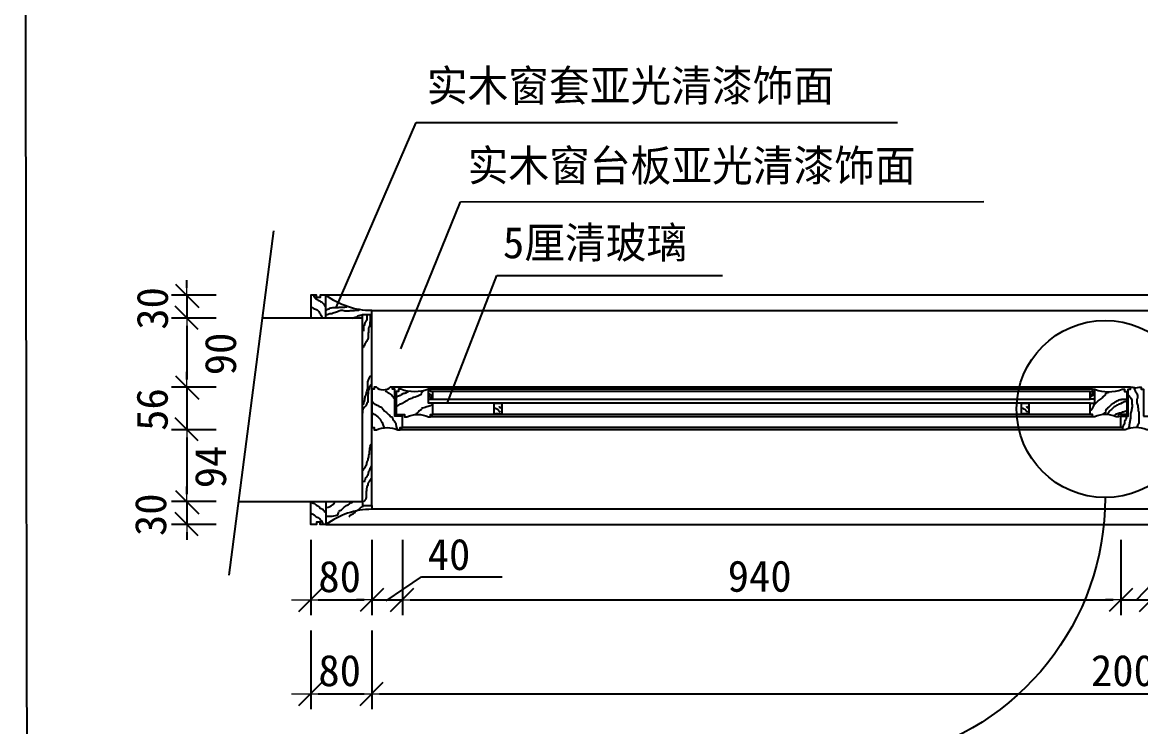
# Model space of a CAD drawing. Header units: metres. Extents: x 1401 to 5183, y 498 to 5304.
# Drawn here: x 1401 to 2864, y 2035 to 2957 of the extents above; entities that cross this region are included whole.
import ezdxf

# ---------------------------------------------------------------- set-up
doc = ezdxf.new("R2010")
doc.units = ezdxf.units.M
for name, color, linetype in [('2', 2, 'Continuous'), ('3', 3, 'Continuous'), ('4', 4, 'Continuous'), ('7', 7, 'Continuous'), ('BH', 3, 'Continuous'), ('DIM', 3, 'Continuous'), ('TEXT', 3, 'Continuous')]:
    doc.layers.add(name, color=color, linetype=linetype)
doc.dimstyles.get("Standard").update_dxf_attribs({"dimtxt": 2.5, "dimasz": 2.5, "dimexe": 1.25, "dimexo": 0.625, "dimtad": 1, "dimcen": 2.5, "dimazin": 3, "dimtfac": 1, "dimtmove": 0, "dimatfit": 3})

# ---------------------------------------------------------------- blocks, each defined once
blk = doc.blocks.new('_DOT')
at = {"color": 0, "linetype": 'ByBlock', "lineweight": 15}
blk.add_line((2.52, 0), (-1, 0), dxfattribs=at)
blk.add_lwpolyline([(-1.46, -1.49), (1.58, 1.55)])

msp = doc.modelspace()

# ---------------------------------------------------------------- hatches: boundary and pattern name
at = {"layer": 'BH'}
h = msp.add_hatch(dxfattribs=at)
h.set_pattern_fill('ANSI31', scale=1000)
h.paths.add_polyline_path([(1846.05, 2329.33), (1846.05, 2569.33), (1714.53, 2569.33), (1683.5, 2329.33)])
h = msp.add_hatch(dxfattribs=at)
h.set_pattern_fill('AR-CONC', scale=20)
h.paths.add_polyline_path([(1846.05, 2569.33), (1714.53, 2569.33), (1683.5, 2329.33), (1846.05, 2329.33)])

# ---------------------------------------------------------------- linework, layer by layer
for p, q in [((1876.92, 2199.44), (1923, 2231.04)), ((1923, 2231.04), (2028.73, 2231.04)), ((2858.56, 2200.8), (2889.92, 2233.03))]:
    msp.add_line(p, q)
at = {"layer": '2'}
msp.add_lwpolyline([(1683.5, 2329.33), (1846.05, 2329.33), (1846.05, 2569.33), (1714.53, 2569.33)], dxfattribs=at)
at = {"layer": '3'}
for p, q in [((2798.05, 2473.33), (1938.05, 2473.33)), ((2798.05, 2443.33), (1938.05, 2443.33)), ((2838.05, 2426.33), (1898.05, 2426.33))]:
    msp.add_line(p, q, dxfattribs=at)
msp.add_lwpolyline([(1400.77, 5303.89), (5183.42, 5302.64), (5183.42, 498.18), (1409.53, 498.18)], close=True, dxfattribs=at)
at = {"layer": '4'}
for p, q in [((1798.05, 2569.33), (1798.05, 2599.33)), ((3918.05, 2599.33), (1798.05, 2599.33)), ((1858.05, 2324.33), (1858.05, 2574.33)), ((2851.05, 2479.33), (1885.05, 2479.33)), ((2841.05, 2423.33), (1895.05, 2423.33)), ((1798.05, 2329.33), (1798.05, 2299.33)), ((1798.05, 2299.33), (3918.05, 2299.33))]:
    msp.add_line(p, q, dxfattribs=at)
for points in [[(1846.05, 2569.33), (1846.05, 2574.33), (1858.05, 2574.33), (1858.05, 2579.33, -0.16), (1798.05, 2599.33), (1790.55, 2599.33), (1790.55, 2596.33), (1785.55, 2596.33), (1785.55, 2599.33), (1778.05, 2599.33), (1778.05, 2569.33)], [(1932.05, 2463.33), (1938.05, 2463.33), (1938.05, 2473.33), (1935.05, 2473.33), (1935.05, 2476.33), (1932.05, 2476.33, -0.18), (1896.05, 2476.33), (1893.05, 2476.33), (1893.05, 2473.33), (1893.05, 2473.33), (1890.05, 2473.33), (1890.05, 2443.33), (1901.05, 2443.33), (1901.05, 2440.33), (1904.05, 2440.33, -0.22), (1932.05, 2440.33), (1935.05, 2440.33), (1935.05, 2443.33), (1938.05, 2443.33), (1938.05, 2458.33), (1932.05, 2458.33), (1932.05, 2476.33)], [(2804.05, 2463.33), (2798.05, 2463.33), (2798.05, 2473.33), (2801.05, 2473.33), (2801.05, 2476.33), (2804.05, 2476.33, 0.18), (2840.05, 2476.33), (2843.05, 2476.33), (2843.05, 2473.33), (2843.05, 2473.33), (2846.05, 2473.33), (2846.05, 2443.33), (2835.05, 2443.33), (2835.05, 2440.33), (2832.05, 2440.33, 0.22), (2804.05, 2440.33), (2801.05, 2440.33), (2801.05, 2443.33), (2798.05, 2443.33), (2798.05, 2458.33), (2804.05, 2458.33), (2804.05, 2476.33)], [(1846.05, 2329.33), (1846.05, 2324.33), (1858.05, 2324.33), (1858.05, 2319.33, 0.16), (1798.05, 2299.33), (1790.55, 2299.33), (1790.55, 2302.33), (1785.55, 2302.33), (1785.55, 2299.33), (1778.05, 2299.33), (1778.05, 2329.33)]]:
    msp.add_lwpolyline(points, format="xyb", dxfattribs=at)
for points in [[(1864.05, 2423.33, -0.21), (1892.05, 2423.33), (1895.05, 2423.33), (1895.05, 2426.33), (1898.05, 2426.33), (1898.05, 2441.33), (1888.05, 2441.33), (1888.05, 2476.33), (1885.05, 2476.33), (1885.05, 2479.33), (1882.05, 2479.33, -0.46), (1864.05, 2479.33), (1861.05, 2479.33), (1861.05, 2476.33), (1858.05, 2476.33), (1858.05, 2426.33), (1861.05, 2426.33), (1861.05, 2423.33)], [(2868.05, 2441.33), (2878.05, 2441.33), (2878.05, 2426.33), (2875.05, 2426.33), (2875.05, 2423.33), (2872.05, 2423.33, 0.21), (2844.05, 2423.33), (2841.05, 2423.33), (2841.05, 2426.33), (2838.05, 2426.33), (2838.05, 2441.33), (2848.05, 2441.33), (2848.05, 2476.33), (2851.05, 2476.33), (2851.05, 2479.33), (2854.05, 2479.33, 0.24), (2862.05, 2479.33), (2865.05, 2479.33), (2865.05, 2476.33), (2868.05, 2476.33)], [(2028.05, 2458.33), (2028.05, 2443.33, 0.2), (2018.05, 2443.33), (2018.05, 2458.33)], [(2718.05, 2458.33), (2718.05, 2443.33, 0.2), (2708.05, 2443.33), (2708.05, 2458.33)]]:
    msp.add_lwpolyline(points, format="xyb", close=True, dxfattribs=at)
at = {"layer": '7'}
for p, q in [((1858.05, 2579.33), (3858.05, 2579.33)), ((2801.05, 2476.33), (1935.05, 2476.33)), ((1938.05, 2463.33), (2798.05, 2463.33)), ((2798.05, 2458.33), (1938.05, 2458.33)), ((2801.05, 2440.33), (1935.05, 2440.33)), ((3858.05, 2319.33), (1858.05, 2319.33))]:
    msp.add_line(p, q, dxfattribs=at)
at = {"layer": 'BH'}
for p, q in [((1781.73, 2599.05), (1781.98, 2598.03)), ((1781.98, 2598.03), (1782.74, 2596.76)), ((1782.74, 2596.76), (1783.76, 2595.74)), ((1783.76, 2595.74), (1784.78, 2594.73)), ((1784.78, 2594.73), (1785.79, 2594.22)), ((1785.79, 2594.22), (1786.81, 2593.71)), ((1786.81, 2593.71), (1787.83, 2593.2)), ((1787.83, 2593.2), (1788.84, 2592.69)), ((1788.84, 2592.69), (1789.86, 2591.93)), ((1789.86, 2591.93), (1790.88, 2591.17)), ((1790.88, 2591.17), (1791.9, 2590.66)), ((1791.9, 2590.66), (1792.91, 2590.15)), ((1778.17, 2584.56), (1779.18, 2583.8)), ((1779.18, 2583.8), (1780.2, 2583.29)), ((1780.2, 2583.29), (1781.22, 2582.53)), ((1781.22, 2582.53), (1782.23, 2582.28)), ((1782.23, 2582.28), (1783.25, 2581.77)), ((1783.25, 2581.77), (1784.52, 2581.01)), ((1784.52, 2581.01), (1785.54, 2580.75)), ((1785.54, 2580.75), (1786.56, 2580.24)), ((1786.56, 2580.24), (1787.83, 2579.23)), ((1787.83, 2579.23), (1788.59, 2578.21)), ((1788.59, 2578.21), (1789.1, 2577.19)), ((1789.1, 2577.19), (1789.61, 2576.18)), ((1789.61, 2576.18), (1790.37, 2575.16)), ((1792.91, 2590.15), (1793.93, 2589.14)), ((1793.93, 2589.14), (1794.95, 2588.37)), ((1794.95, 2588.37), (1795.46, 2587.36)), ((1795.46, 2587.36), (1796.22, 2586.34)), ((1796.22, 2586.34), (1796.98, 2585.32)), ((1796.98, 2585.32), (1797.49, 2584.31)), ((1797.49, 2584.31), (1797.74, 2583.8)), ((1798.25, 2579.74), (1799.27, 2580.5)), ((1799.27, 2580.5), (1800.54, 2581.26)), ((1800.54, 2581.26), (1801.81, 2581.77)), ((1801.81, 2581.77), (1802.83, 2582.28)), ((1802.83, 2582.28), (1803.85, 2582.78)), ((1803.08, 2575.42), (1805.63, 2575.67)), ((1803.85, 2582.78), (1805.12, 2583.04)), ((1805.12, 2583.04), (1806.9, 2583.29)), ((1805.63, 2575.67), (1806.64, 2575.92)), ((1806.64, 2575.92), (1807.66, 2576.43)), ((1806.9, 2583.29), (1807.91, 2583.29)), ((1807.66, 2576.43), (1808.68, 2576.69)), ((1807.91, 2583.29), (1808.93, 2583.55)), ((1808.68, 2576.69), (1810.46, 2577.19)), ((1808.93, 2583.55), (1814.02, 2583.55)), ((1810.46, 2577.19), (1811.73, 2577.7)), ((1811.73, 2577.7), (1813.25, 2578.21)), ((1813.25, 2578.21), (1814.78, 2578.97)), ((1814.02, 2583.55), (1815.29, 2583.8)), ((1814.78, 2578.97), (1816.3, 2579.48)), ((1815.29, 2583.8), (1820.88, 2583.8)), ((1816.3, 2579.48), (1817.57, 2579.74)), ((1817.57, 2579.74), (1819.86, 2579.74)), ((1819.86, 2579.74), (1821.39, 2579.48)), ((1820.88, 2583.8), (1822.15, 2584.05)), ((1821.39, 2579.48), (1822.66, 2579.23)), ((1822.15, 2584.05), (1823.17, 2584.31)), ((1822.66, 2579.23), (1823.93, 2579.23)), ((1823.17, 2584.31), (1825.2, 2584.31)), ((1823.93, 2579.23), (1825.2, 2578.97)), ((1825.2, 2584.31), (1825.97, 2584.05)), ((1825.2, 2578.97), (1827.24, 2578.97)), ((1827.24, 2578.97), (1828.25, 2579.23)), ((1828.25, 2579.23), (1829.52, 2579.48)), ((1829.52, 2579.48), (1835.12, 2579.48)), ((1835.12, 2579.48), (1836.39, 2579.74)), ((1836.39, 2579.74), (1839.44, 2579.74)), ((1839.44, 2579.74), (1840.46, 2579.99)), ((1840.46, 2579.99), (1841.47, 2580.5)), ((1841.47, 2580.5), (1841.47, 2580.75)), ((1790.37, 2575.16), (1790.88, 2574.15)), ((1790.88, 2574.15), (1791.64, 2573.13)), ((1791.64, 2573.13), (1792.66, 2571.1)), ((1792.66, 2571.1), (1793.17, 2570.08)), ((1793.17, 2570.08), (1793.17, 2569.32)), ((1798.51, 2573.64), (1799.78, 2574.4)), ((1799.78, 2574.4), (1803.08, 2575.42)), ((1832.58, 2569.57), (1833.85, 2570.08)), ((1833.85, 2570.08), (1836.39, 2570.59)), ((1836.39, 2570.59), (1837.91, 2570.84)), ((1837.91, 2570.84), (1838.93, 2571.6)), ((1838.93, 2571.6), (1839.95, 2572.37)), ((1839.95, 2572.37), (1840.97, 2572.88)), ((1840.97, 2572.88), (1841.98, 2572.88)), ((1841.98, 2572.88), (1843, 2573.38)), ((1843, 2573.38), (1844.02, 2573.38)), ((1844.02, 2573.38), (1845.03, 2573.64)), ((1845.03, 2573.64), (1846.05, 2573.64)), ((1848.97, 2563.01), (1848.42, 2561.91)), ((1848.42, 2561.91), (1848.42, 2560.82)), ((1849.52, 2564.11), (1848.97, 2563.01)), ((1850.07, 2565.2), (1849.52, 2564.11)), ((1851.71, 2566.84), (1850.07, 2565.2)), ((1851.71, 2573.97), (1851.71, 2566.84)), ((1856.1, 2565.2), (1855.55, 2563.56)), ((1855.55, 2563.56), (1855.55, 2560.27)), ((1856.1, 2573.42), (1856.1, 2565.2)), ((1847.33, 2553.15), (1846.78, 2552.6)), ((1847.88, 2559.72), (1847.33, 2558.63)), ((1847.33, 2558.63), (1847.33, 2553.15)), ((1848.42, 2560.82), (1847.88, 2559.72)), ((1853.91, 2550.96), (1853.36, 2549.86)), ((1853.36, 2549.86), (1853.36, 2543.29)), ((1854.45, 2557.53), (1853.91, 2556.44)), ((1853.91, 2556.44), (1853.91, 2550.96)), ((1855, 2559.18), (1854.45, 2557.53)), ((1855.55, 2560.27), (1855, 2559.18)), ((1847.33, 2532.34), (1846.78, 2531.24)), ((1847.88, 2533.43), (1847.33, 2532.34)), ((1848.42, 2534.53), (1847.88, 2533.43)), ((1848.97, 2535.62), (1848.42, 2534.53)), ((1849.52, 2536.72), (1848.97, 2535.62)), ((1850.07, 2537.81), (1849.52, 2536.72)), ((1851.16, 2538.91), (1850.07, 2537.81)), ((1851.71, 2540), (1851.16, 2538.91)), ((1852.26, 2541.1), (1851.71, 2540)), ((1852.81, 2542.2), (1852.26, 2541.1)), ((1853.36, 2543.29), (1852.81, 2542.2)), ((1846.78, 2531.24), (1845.68, 2530.69)), ((1853.36, 2488.51), (1852.81, 2487.42)), ((1853.91, 2489.61), (1853.36, 2488.51)), ((1854.45, 2491.25), (1853.91, 2489.61)), ((1856.1, 2492.9), (1854.45, 2491.25)), ((1857.19, 2493.44), (1856.1, 2492.9)), ((1858.29, 2493.44), (1857.19, 2493.44)), ((1851.16, 2473.18), (1850.62, 2472.08)), ((1851.71, 2474.82), (1851.16, 2473.18)), ((1852.26, 2477.01), (1851.71, 2475.92)), ((1851.71, 2475.92), (1851.71, 2474.82)), ((1852.81, 2487.42), (1852.26, 2486.32)), ((1852.26, 2486.32), (1852.26, 2477.01)), ((1854.45, 2477.56), (1853.36, 2474.27)), ((1853.36, 2474.27), (1853.36, 2470.44)), ((1855, 2479.75), (1854.45, 2478.65)), ((1854.45, 2478.65), (1854.45, 2477.56)), ((1856.1, 2481.39), (1855, 2479.75)), ((1857.19, 2482.49), (1856.1, 2481.39)), ((1857.74, 2483.58), (1857.19, 2482.49)), ((1875.82, 2474.6), (1876.94, 2473.63)), ((1876.94, 2473.63), (1878.19, 2472.66)), ((1906.69, 2473.77), (1905.58, 2472.94)), ((1925.55, 2474.47), (1924.57, 2473.08)), ((2803.38, 2473.36), (2802.59, 2472.24)), ((2804.18, 2474.48), (2803.38, 2473.36)), ((2855.22, 2478.63), (2855.86, 2477.51)), ((2855.86, 2477.51), (2856.34, 2475.91)), ((2856.34, 2475.91), (2856.98, 2474.32)), ((2856.98, 2474.32), (2857.94, 2473.04)), ((1847.88, 2460.03), (1847.33, 2458.94)), ((1847.33, 2458.94), (1847.33, 2457.84)), ((1848.42, 2462.22), (1847.88, 2461.13)), ((1847.88, 2461.13), (1847.88, 2460.03)), ((1848.97, 2465.51), (1848.42, 2464.41)), ((1848.42, 2464.41), (1848.42, 2462.22)), ((1849.52, 2467.7), (1848.97, 2466.6)), ((1848.97, 2466.6), (1848.97, 2465.51)), ((1850.07, 2468.79), (1849.52, 2467.7)), ((1850.62, 2470.99), (1850.07, 2469.89)), ((1850.07, 2469.89), (1850.07, 2468.79)), ((1850.62, 2472.08), (1850.62, 2470.99)), ((1852.26, 2458.94), (1851.71, 2457.84)), ((1852.81, 2460.03), (1852.26, 2458.94)), ((1853.36, 2470.44), (1852.81, 2468.79)), ((1852.81, 2468.79), (1852.81, 2460.03)), ((1858.03, 2460.29), (1859.28, 2459.32)), ((1859.28, 2459.32), (1860.67, 2457.93)), ((1878.19, 2472.66), (1879.44, 2471.83)), ((1879.44, 2471.83), (1880.55, 2471.27)), ((1880.55, 2471.27), (1881.8, 2470.3)), ((1881.8, 2470.3), (1882.92, 2469.6)), ((1882.92, 2469.6), (1884.17, 2468.49)), ((1884.17, 2468.49), (1885.28, 2467.52)), ((1885.28, 2467.52), (1886.11, 2466.41)), ((1886.11, 2466.41), (1886.81, 2465.3)), ((1886.81, 2465.3), (1887.5, 2464.18)), ((1887.5, 2464.18), (1887.78, 2463.63)), ((1890.7, 2466.13), (1890.01, 2465.57)), ((1891.81, 2466.82), (1890.7, 2466.13)), ((1892.93, 2467.38), (1891.81, 2466.82)), ((1894.18, 2467.8), (1892.93, 2467.38)), ((1895.29, 2468.21), (1894.18, 2467.8)), ((1896.4, 2469.05), (1895.29, 2468.21)), ((1898.63, 2470.44), (1896.4, 2469.05)), ((1899.18, 2458.63), (1898.07, 2457.93)), ((1899.88, 2470.85), (1898.63, 2470.44)), ((1900.29, 2459.32), (1899.18, 2458.63)), ((1901.13, 2470.99), (1899.88, 2470.85)), ((1901.41, 2460.15), (1900.29, 2459.32)), ((1902.24, 2471.41), (1901.13, 2470.99)), ((1902.52, 2460.85), (1901.41, 2460.15)), ((1904.47, 2472.52), (1902.24, 2471.41)), ((1903.77, 2461.41), (1902.52, 2460.85)), ((1904.88, 2461.82), (1903.77, 2461.41)), ((1905.58, 2472.94), (1904.47, 2472.52)), ((1906.13, 2462.79), (1904.88, 2461.82)), ((1907.25, 2463.35), (1906.13, 2462.79)), ((1908.5, 2463.77), (1907.25, 2463.35)), ((1909.89, 2464.46), (1908.5, 2463.77)), ((1911.14, 2465.16), (1909.89, 2464.46)), ((1912.53, 2465.57), (1911.14, 2465.16)), ((1914.75, 2466.13), (1912.53, 2465.57)), ((1916.98, 2466.96), (1914.75, 2466.13)), ((1918.09, 2467.24), (1916.98, 2466.96)), ((1919.34, 2467.66), (1918.09, 2467.24)), ((1920.73, 2468.49), (1919.34, 2467.66)), ((1921.84, 2469.19), (1920.73, 2468.49)), ((1923.23, 2470.02), (1921.84, 2469.19)), ((1923.46, 2471.96), (1922.35, 2471.13)), ((1922.35, 2471.13), (1923.23, 2470.02)), ((1924.57, 2473.08), (1923.46, 2471.96)), ((1932.05, 2468.3), (1933.05, 2467.8)), ((1932.22, 2471.69), (1933.47, 2470.58)), ((1933.05, 2467.8), (1934.03, 2466.68)), ((1933.47, 2470.58), (1934.58, 2469.6)), ((1934.03, 2466.68), (1934.72, 2465.43)), ((1934.58, 2469.6), (1935.56, 2468.49)), ((1934.72, 2465.43), (1935.14, 2464.32)), ((1935.14, 2464.32), (1935.56, 2463.35)), ((1935.56, 2468.49), (1936.25, 2467.38)), ((1936.25, 2467.38), (1936.67, 2466.27)), ((1936.67, 2466.27), (1937.22, 2465.16)), ((1937.22, 2465.16), (1937.5, 2464.05)), ((1937.5, 2464.05), (1937.64, 2463.91)), ((2798.27, 2469.37), (2797.95, 2469.37)), ((2798.11, 2467.45), (2799.23, 2467.29)), ((2799.39, 2469.53), (2798.27, 2469.37)), ((2799.23, 2467.29), (2800.35, 2467.45)), ((2800.51, 2470.17), (2799.39, 2469.53)), ((2800.35, 2467.45), (2801.47, 2468.09)), ((2801.63, 2471.13), (2800.51, 2470.17)), ((2801.47, 2468.09), (2802.59, 2469.05)), ((2802.59, 2472.24), (2801.63, 2471.13)), ((2802.59, 2469.05), (2803.38, 2470.17)), ((2803.38, 2470.17), (2804.02, 2470.97)), ((2804.5, 2457.24), (2806.1, 2458.83)), ((2806.1, 2458.83), (2807.22, 2459.95)), ((2807.22, 2459.95), (2808.5, 2461.23)), ((2808.5, 2461.23), (2809.93, 2462.34)), ((2809.93, 2462.34), (2811.37, 2463.14)), ((2811.37, 2463.14), (2812.49, 2463.94)), ((2812.49, 2463.94), (2813.77, 2465.06)), ((2813.77, 2465.06), (2814.57, 2466.34)), ((2814.57, 2466.34), (2815.69, 2467.13)), ((2815.69, 2467.13), (2817.12, 2468.25)), ((2817.12, 2468.25), (2818.4, 2469.37)), ((2817.68, 2470.33), (2818.8, 2470.81)), ((2818.4, 2469.37), (2817.68, 2470.33)), ((2818.8, 2470.81), (2820.08, 2471.44)), ((2820.08, 2471.44), (2821.35, 2472.24)), ((2821.35, 2472.24), (2822.47, 2472.72)), ((2822.47, 2472.72), (2822.95, 2472.88)), ((2828.38, 2458.19), (2829.82, 2458.99)), ((2829.82, 2458.99), (2830.94, 2459.79)), ((2830.94, 2459.79), (2832.22, 2460.59)), ((2832.22, 2460.59), (2833.34, 2461.39)), ((2833.34, 2461.39), (2834.61, 2461.87)), ((2834.61, 2461.87), (2836.05, 2462.5)), ((2836.05, 2462.5), (2837.33, 2462.82)), ((2837.33, 2462.82), (2838.61, 2463.14)), ((2839.89, 2458.67), (2837.65, 2457.4)), ((2838.61, 2463.14), (2839.73, 2463.3)), ((2839.73, 2463.3), (2841, 2463.46)), ((2841, 2459.15), (2839.89, 2458.67)), ((2841, 2463.46), (2843.4, 2463.46)), ((2842.28, 2459.79), (2841, 2459.15)), ((2843.56, 2460.11), (2842.28, 2459.79)), ((2843.4, 2463.46), (2844.52, 2463.62)), ((2844.68, 2460.59), (2843.56, 2460.11)), ((2844.52, 2463.62), (2845.64, 2463.78)), ((2846.12, 2461.39), (2844.68, 2460.59)), ((2845.64, 2463.78), (2845.96, 2463.78)), ((2848.03, 2469.05), (2848.99, 2467.93)), ((2848.99, 2467.93), (2850.11, 2466.66)), ((2850.11, 2466.66), (2851.07, 2465.54)), ((2851.07, 2465.54), (2851.71, 2464.42)), ((2851.71, 2464.42), (2852.35, 2463.3)), ((2852.35, 2463.3), (2852.67, 2462.18)), ((2852.67, 2462.18), (2852.83, 2461.07)), ((2852.83, 2461.07), (2852.83, 2457.4)), ((2857.94, 2473.04), (2859.54, 2470.49)), ((2859.38, 2462.5), (2859.22, 2461.39)), ((2859.22, 2461.39), (2859.22, 2458.83)), ((2859.22, 2458.83), (2859.54, 2457.24)), ((2859.7, 2464.1), (2859.38, 2462.5)), ((2859.54, 2470.49), (2859.7, 2469.37)), ((2859.7, 2469.37), (2859.86, 2468.09)), ((2859.86, 2465.38), (2859.7, 2464.1)), ((2859.86, 2468.09), (2859.86, 2465.38)), ((1846.23, 2450.17), (1845.68, 2449.08)), ((1845.68, 2449.08), (1845.68, 2445.24)), ((1847.33, 2451.27), (1846.23, 2450.17)), ((1847.33, 2457.84), (1846.78, 2456.74)), ((1846.78, 2456.74), (1846.78, 2456.2)), ((1847.88, 2452.36), (1847.33, 2451.27)), ((1848.97, 2453.46), (1847.88, 2452.36)), ((1850.07, 2454.55), (1848.97, 2453.46)), ((1850.62, 2455.65), (1850.07, 2454.55)), ((1851.16, 2456.74), (1850.62, 2455.65)), ((1851.71, 2457.84), (1851.16, 2456.74)), ((1858.03, 2445.84), (1859.28, 2444.87)), ((1859.28, 2444.87), (1860.81, 2443.9)), ((1860.67, 2457.93), (1862.06, 2456.96)), ((1860.81, 2443.9), (1862.06, 2443.34)), ((1862.06, 2456.96), (1863.17, 2456.4)), ((1863.17, 2456.4), (1864.28, 2455.85)), ((1864.28, 2455.85), (1865.81, 2455.15)), ((1865.81, 2455.15), (1867.2, 2454.46)), ((1867.2, 2454.46), (1868.32, 2454.04)), ((1868.32, 2454.04), (1869.57, 2453.35)), ((1869.57, 2453.35), (1870.96, 2452.24)), ((1870.96, 2452.24), (1871.93, 2451.12)), ((1871.93, 2451.12), (1872.77, 2449.87)), ((1872.77, 2449.87), (1873.88, 2449.04)), ((1873.88, 2449.04), (1874.85, 2447.93)), ((1874.85, 2447.93), (1875.96, 2446.96)), ((1875.96, 2446.96), (1877.21, 2445.98)), ((1877.21, 2445.98), (1878.33, 2445.01)), ((1878.33, 2445.01), (1879.3, 2443.9)), ((1879.3, 2443.9), (1880.41, 2442.93)), ((1891.12, 2454.46), (1890.14, 2453.9)), ((1892.23, 2454.87), (1891.12, 2454.46)), ((1893.34, 2455.99), (1892.23, 2454.87)), ((1894.59, 2456.68), (1893.34, 2455.99)), ((1895.71, 2456.96), (1894.59, 2456.68)), ((1896.96, 2457.51), (1895.71, 2456.96)), ((1898.07, 2457.93), (1896.96, 2457.51)), ((1916.01, 2444.04), (1915.31, 2443.2)), ((1917.12, 2444.87), (1916.01, 2444.04)), ((1918.23, 2445.98), (1917.12, 2444.87)), ((1919.34, 2446.96), (1918.23, 2445.98)), ((1920.18, 2448.07), (1919.34, 2446.96)), ((1921.29, 2449.04), (1920.18, 2448.07)), ((1922.4, 2449.6), (1921.29, 2449.04)), ((1923.65, 2450.29), (1922.4, 2449.6)), ((1924.29, 2451.68), (1922.9, 2451.12)), ((1922.9, 2451.12), (1923.65, 2450.29)), ((1926.24, 2452.1), (1924.29, 2451.68)), ((1927.77, 2452.51), (1926.24, 2452.1)), ((1928.88, 2453.07), (1927.77, 2452.51)), ((1930.13, 2453.49), (1928.88, 2453.07)), ((1931.66, 2453.76), (1930.13, 2453.49)), ((1933.05, 2454.18), (1931.66, 2453.76)), ((1934.44, 2454.87), (1933.05, 2454.18)), ((1935.83, 2455.43), (1934.44, 2454.87)), ((1937.22, 2456.54), (1935.83, 2455.43)), ((1938.06, 2457.65), (1937.22, 2456.54)), ((2020.04, 2451.8), (2020.04, 2452.75)), ((2020.51, 2450.86), (2020.04, 2451.8)), ((2021.46, 2450.39), (2020.51, 2450.86)), ((2023.35, 2449.44), (2021.46, 2450.39)), ((2024.29, 2448.5), (2023.35, 2449.44)), ((2024.76, 2447.55), (2024.29, 2448.5)), ((2025.71, 2447.08), (2024.76, 2447.55)), ((2026.18, 2452.28), (2025.24, 2454.17)), ((2026.65, 2446.6), (2025.71, 2447.08)), ((2027.12, 2451.8), (2026.18, 2452.28)), ((2028.07, 2451.33), (2027.12, 2451.8)), ((2710.04, 2451.8), (2710.04, 2452.75)), ((2710.51, 2450.86), (2710.04, 2451.8)), ((2711.46, 2450.39), (2710.51, 2450.86)), ((2713.35, 2449.44), (2711.46, 2450.39)), ((2714.29, 2448.5), (2713.35, 2449.44)), ((2714.76, 2447.55), (2714.29, 2448.5)), ((2715.71, 2447.08), (2714.76, 2447.55)), ((2716.18, 2452.28), (2715.24, 2454.17)), ((2716.65, 2446.6), (2715.71, 2447.08)), ((2717.12, 2451.8), (2716.18, 2452.28)), ((2718.07, 2451.33), (2717.12, 2451.8)), ((2798.27, 2447.98), (2799.23, 2449.09)), ((2799.23, 2449.09), (2800.51, 2450.37)), ((2800.51, 2450.37), (2802.11, 2452.93)), ((2802.11, 2452.93), (2802.75, 2454.52)), ((2802.75, 2454.52), (2803.38, 2456.12)), ((2803.38, 2456.12), (2804.5, 2457.24)), ((2815.21, 2443.03), (2815.69, 2444.14)), ((2815.69, 2444.14), (2816.96, 2445.1)), ((2816.96, 2445.1), (2818.4, 2446.38)), ((2818.16, 2448.61), (2819.12, 2449.73)), ((2819.36, 2447.5), (2818.16, 2448.61)), ((2818.4, 2446.38), (2819.36, 2447.5)), ((2819.12, 2449.73), (2820.24, 2450.85)), ((2820.24, 2450.85), (2821.35, 2451.97)), ((2821.03, 2444.62), (2820.24, 2443.51)), ((2821.99, 2445.74), (2821.03, 2444.62)), ((2821.35, 2451.97), (2822.47, 2452.93)), ((2822.79, 2446.86), (2821.99, 2445.74)), ((2822.47, 2452.93), (2823.59, 2453.88)), ((2823.75, 2447.98), (2822.79, 2446.86)), ((2823.59, 2453.88), (2824.87, 2455)), ((2824.87, 2449.09), (2823.75, 2447.98)), ((2824.87, 2455), (2826.15, 2456.28)), ((2825.99, 2450.05), (2824.87, 2449.09)), ((2827.26, 2451.01), (2825.99, 2450.05)), ((2826.15, 2456.28), (2827.26, 2457.24)), ((2827.26, 2457.24), (2828.38, 2458.19)), ((2828.38, 2451.97), (2827.26, 2451.01)), ((2829.66, 2453.24), (2828.38, 2451.97)), ((2830.78, 2453.88), (2829.66, 2453.24)), ((2831.9, 2454.68), (2830.78, 2453.88)), ((2833.02, 2455.48), (2831.9, 2454.68)), ((2833.82, 2444.14), (2832.54, 2443.83)), ((2834.13, 2455.8), (2833.02, 2455.48)), ((2835.09, 2444.62), (2833.82, 2444.14)), ((2835.25, 2456.28), (2834.13, 2455.8)), ((2836.53, 2445.1), (2835.09, 2444.62)), ((2836.37, 2456.76), (2835.25, 2456.28)), ((2837.65, 2457.4), (2836.37, 2456.76)), ((2837.65, 2445.26), (2836.53, 2445.1)), ((2838.93, 2445.74), (2837.65, 2445.26)), ((2840.05, 2446.22), (2838.93, 2445.74)), ((2841.16, 2446.54), (2840.05, 2446.22)), ((2842.6, 2446.86), (2841.16, 2446.54)), ((2843.72, 2447.18), (2842.6, 2446.86)), ((2845, 2447.82), (2843.72, 2447.18)), ((2846.12, 2448.77), (2845, 2447.82)), ((2850.91, 2444.62), (2850.75, 2443.51)), ((2851.39, 2445.9), (2850.91, 2444.62)), ((2851.71, 2447.18), (2851.39, 2445.9)), ((2852.03, 2448.46), (2851.71, 2447.18)), ((2852.19, 2449.89), (2852.03, 2448.46)), ((2852.51, 2451.01), (2852.19, 2449.89)), ((2852.83, 2452.13), (2852.51, 2451.01)), ((2852.83, 2457.4), (2852.99, 2455.96)), ((2852.99, 2453.4), (2852.83, 2452.13)), ((2852.99, 2455.96), (2852.99, 2453.4)), ((2859.54, 2457.24), (2860.02, 2456.12)), ((2860.02, 2456.12), (2860.33, 2455)), ((2860.33, 2455), (2860.49, 2453.88)), ((2860.49, 2453.88), (2860.65, 2452.61)), ((2860.65, 2452.61), (2860.81, 2451.49)), ((2860.81, 2451.49), (2860.81, 2450.37)), ((2860.81, 2450.37), (2860.97, 2449.25)), ((2860.97, 2449.25), (2861.13, 2447.98)), ((2861.13, 2447.98), (2861.61, 2446.54)), ((2861.61, 2446.54), (2861.93, 2443.98)), ((2861.93, 2443.98), (2861.93, 2438.08)), ((1862.06, 2443.34), (1863.17, 2442.37)), ((1863.17, 2442.37), (1864.28, 2441.54)), ((1864.28, 2441.54), (1865.81, 2440.43)), ((1865.81, 2440.43), (1866.79, 2439.31)), ((1866.79, 2439.31), (1868.18, 2438.06)), ((1868.18, 2438.06), (1869.29, 2436.81)), ((1869.29, 2436.81), (1869.99, 2435.28)), ((1869.99, 2435.28), (1870.82, 2434.17)), ((1870.82, 2434.17), (1871.51, 2432.78)), ((1871.51, 2432.78), (1871.93, 2431.39)), ((1871.93, 2431.39), (1872.35, 2430.14)), ((1872.35, 2430.14), (1872.9, 2429.03)), ((1880.41, 2442.93), (1881.52, 2441.95)), ((1881.52, 2441.95), (1882.64, 2440.84)), ((1882.64, 2440.84), (1884.03, 2440.43)), ((1884.03, 2440.43), (1885.14, 2439.59)), ((1885.14, 2439.59), (1885, 2438.2)), ((1885, 2438.2), (1885.7, 2437.09)), ((1885.7, 2437.09), (1886.53, 2435.98)), ((1886.53, 2435.98), (1887.5, 2434.87)), ((1887.5, 2434.87), (1888.06, 2433.76)), ((1888.06, 2433.76), (1888.62, 2432.51)), ((1888.62, 2432.51), (1889.31, 2431.39)), ((1889.31, 2431.39), (1889.59, 2430.14)), ((1889.59, 2430.14), (1890.01, 2428.75)), ((2820.24, 2443.51), (2820.08, 2443.19)), ((2830.3, 2442.55), (2829.18, 2441.59)), ((2831.42, 2443.19), (2830.3, 2442.55)), ((2832.54, 2443.83), (2831.42, 2443.19)), ((2841.96, 2429.78), (2841.48, 2428.66)), ((2842.76, 2430.89), (2841.96, 2429.78)), ((2843.08, 2432.01), (2842.76, 2430.89)), ((2843.24, 2433.13), (2843.08, 2432.01)), ((2843.72, 2435.52), (2843.24, 2434.41)), ((2843.24, 2434.41), (2843.24, 2433.13)), ((2844.52, 2436.64), (2843.72, 2435.52)), ((2845.16, 2437.76), (2844.52, 2436.64)), ((2845.32, 2438.88), (2845.16, 2437.76)), ((2845.32, 2441.11), (2845.32, 2438.88)), ((2849.31, 2430.25), (2849.15, 2429.14)), ((2849.47, 2431.37), (2849.31, 2430.25)), ((2849.79, 2432.65), (2849.47, 2431.37)), ((2850.11, 2433.93), (2849.79, 2432.65)), ((2850.27, 2436.16), (2850.11, 2435.04)), ((2850.11, 2435.04), (2850.11, 2433.93)), ((2850.59, 2437.44), (2850.27, 2436.16)), ((2850.75, 2438.72), (2850.59, 2437.44)), ((2850.75, 2443.51), (2850.75, 2438.72)), ((2860.65, 2430.1), (2860.17, 2428.98)), ((2861.29, 2431.21), (2860.65, 2430.1)), ((2861.61, 2432.33), (2861.29, 2431.21)), ((2861.77, 2433.45), (2861.61, 2432.33)), ((2861.93, 2438.08), (2861.77, 2436.8)), ((2861.77, 2436.8), (2861.77, 2433.45)), ((1872.9, 2429.03), (1873.32, 2427.92)), ((1873.32, 2427.92), (1873.6, 2426.81)), ((1873.6, 2426.81), (1873.6, 2425.98)), ((1890.01, 2428.75), (1890.14, 2427.64)), ((1890.14, 2427.64), (1890.56, 2426.39)), ((1890.56, 2426.39), (1890.84, 2425.28)), ((1890.84, 2425.28), (1891.12, 2424.17)), ((1891.12, 2424.17), (1891.4, 2423.47)), ((2840.84, 2427.54), (2840.37, 2426.42)), ((2841.48, 2428.66), (2840.84, 2427.54)), ((2848.19, 2425.78), (2847.87, 2424.83)), ((2848.67, 2426.9), (2848.19, 2425.78)), ((2848.99, 2428.02), (2848.67, 2426.9)), ((2849.15, 2429.14), (2848.99, 2428.02)), ((2858.9, 2426.74), (2858.74, 2426.42)), ((2859.7, 2427.86), (2858.9, 2426.74)), ((2860.17, 2428.98), (2859.7, 2427.86)), ((1855.55, 2400.32), (1855, 2399.23)), ((1856.65, 2403.61), (1855.55, 2401.42)), ((1855.55, 2401.42), (1855.55, 2400.32)), ((1857.74, 2405.25), (1856.65, 2403.61)), ((1857.74, 2406.35), (1857.74, 2405.25)), ((1853.36, 2386.63), (1852.81, 2385.54)), ((1852.81, 2385.54), (1852.81, 2383.89)), ((1853.91, 2387.73), (1853.36, 2386.63)), ((1854.45, 2391.01), (1853.91, 2389.92)), ((1853.91, 2389.92), (1853.91, 2387.73)), ((1855, 2396.49), (1854.45, 2394.85)), ((1854.45, 2394.85), (1854.45, 2391.01)), ((1855, 2399.23), (1855, 2396.49)), ((1846.78, 2370.75), (1846.23, 2370.2)), ((1847.33, 2371.84), (1846.78, 2370.75)), ((1848.42, 2372.94), (1847.33, 2371.84)), ((1848.97, 2374.03), (1848.42, 2372.94)), ((1849.52, 2375.13), (1848.97, 2374.03)), ((1850.07, 2376.22), (1849.52, 2375.13)), ((1850.62, 2377.32), (1850.07, 2376.22)), ((1851.16, 2378.41), (1850.62, 2377.32)), ((1851.71, 2381.15), (1851.16, 2380.06)), ((1851.16, 2380.06), (1851.16, 2378.41)), ((1852.26, 2382.25), (1851.71, 2381.15)), ((1852.81, 2383.89), (1852.26, 2382.25)), ((1855.55, 2372.39), (1855, 2371.29)), ((1855, 2371.29), (1855, 2370.2)), ((1856.1, 2373.48), (1855.55, 2372.39)), ((1856.65, 2374.58), (1856.1, 2373.48)), ((1857.74, 2375.68), (1856.65, 2374.58)), ((1848.42, 2356.5), (1847.88, 2355.41)), ((1849.52, 2358.15), (1848.42, 2357.6)), ((1848.42, 2357.6), (1848.42, 2356.5)), ((1850.07, 2360.34), (1849.52, 2359.24)), ((1849.52, 2359.24), (1849.52, 2358.15)), ((1851.16, 2361.43), (1850.07, 2360.34)), ((1851.71, 2362.53), (1851.16, 2361.43)), ((1852.26, 2363.62), (1851.71, 2362.53)), ((1852.81, 2364.72), (1852.26, 2363.62)), ((1853.36, 2365.82), (1852.81, 2364.72)), ((1853.91, 2368.01), (1853.36, 2366.91)), ((1853.36, 2366.91), (1853.36, 2365.82)), ((1855, 2370.2), (1853.91, 2369.1)), ((1853.91, 2369.1), (1853.91, 2368.01)), ((1855.55, 2356.5), (1854.45, 2355.41)), ((1856.1, 2357.6), (1855.55, 2356.5)), ((1857.19, 2359.24), (1856.1, 2357.6)), ((1857.74, 2360.89), (1857.19, 2359.24)), ((1847.88, 2355.41), (1847.88, 2354.86)), ((1851.16, 2343.91), (1850.62, 2342.81)), ((1850.62, 2342.81), (1850.62, 2334.59)), ((1851.71, 2347.74), (1851.16, 2346.1)), ((1851.16, 2346.1), (1851.16, 2343.91)), ((1852.26, 2349.93), (1851.71, 2348.84)), ((1851.71, 2348.84), (1851.71, 2347.74)), ((1852.81, 2351.03), (1852.26, 2349.93)), ((1853.36, 2353.76), (1852.81, 2352.12)), ((1852.81, 2352.12), (1852.81, 2351.03)), ((1854.45, 2355.41), (1853.36, 2353.76)), ((1778.51, 2328.6), (1779.78, 2328.06)), ((1779.78, 2328.06), (1781.23, 2327.51)), ((1781.23, 2327.51), (1782.49, 2327.15)), ((1782.49, 2327.15), (1783.58, 2326.43)), ((1807.43, 2325.53), (1808.52, 2326.79)), ((1808.52, 2326.79), (1809.42, 2328.06)), ((1809.42, 2328.06), (1810.69, 2329.14)), ((1828.22, 2326.25), (1829.31, 2326.97)), ((1829.31, 2326.97), (1830.57, 2327.69)), ((1830.57, 2327.69), (1831.66, 2328.24)), ((1831.66, 2328.24), (1832.74, 2328.78)), ((1832.74, 2328.78), (1833.28, 2329.14)), ((1848.42, 2330.21), (1847.33, 2329.66)), ((1847.33, 2329.66), (1847.33, 2329.12)), ((1848.97, 2331.31), (1848.42, 2330.21)), ((1850.07, 2332.4), (1848.97, 2331.31)), ((1850.62, 2334.59), (1850.07, 2333.5)), ((1850.07, 2333.5), (1850.07, 2332.4)), ((1778.33, 2314.33), (1779.42, 2313.42)), ((1779.42, 2313.42), (1780.68, 2313.06)), ((1780.68, 2313.06), (1782.13, 2312.16)), ((1782.13, 2312.16), (1783.21, 2311.44)), ((1783.58, 2326.43), (1785.02, 2325.35)), ((1785.02, 2325.35), (1786.11, 2324.44)), ((1786.11, 2324.44), (1787.19, 2323.72)), ((1787.19, 2323.72), (1788.27, 2323.18)), ((1788.27, 2323.18), (1789.54, 2321.91)), ((1789.54, 2321.91), (1790.62, 2321.01)), ((1790.62, 2321.01), (1791.89, 2320.47)), ((1791.89, 2320.47), (1794.06, 2319.39)), ((1794.06, 2319.39), (1794.96, 2318.3)), ((1794.96, 2318.3), (1795.87, 2317.22)), ((1795.87, 2317.22), (1796.41, 2316.13)), ((1796.41, 2316.13), (1797.49, 2315.23)), ((1797.49, 2315.23), (1797.67, 2314.87)), ((1798.22, 2321.73), (1800.93, 2322.1)), ((1800.93, 2322.1), (1802.37, 2322.64)), ((1802.37, 2322.64), (1804.9, 2323.72)), ((1804.9, 2323.72), (1806.35, 2324.8)), ((1806.35, 2324.8), (1807.43, 2325.53)), ((1813.4, 2311.98), (1814.48, 2314.69)), ((1814.48, 2314.69), (1815.03, 2316.5)), ((1815.03, 2316.5), (1816.47, 2317.94)), ((1816.47, 2317.94), (1818.28, 2318.48)), ((1818.28, 2318.48), (1819.73, 2319.75)), ((1819.73, 2319.75), (1820.63, 2320.83)), ((1820.63, 2320.83), (1821.9, 2322.28)), ((1821.9, 2322.28), (1822.98, 2323)), ((1822.98, 2323), (1824.43, 2324.08)), ((1824.43, 2324.08), (1825.87, 2324.8)), ((1825.87, 2324.8), (1826.96, 2325.35)), ((1826.96, 2325.35), (1828.22, 2326.25)), ((1829.85, 2311.62), (1832.2, 2312.88)), ((1832.2, 2312.88), (1834.01, 2313.61)), ((1834.01, 2313.61), (1835.27, 2314.69)), ((1835.27, 2314.69), (1836.36, 2316.13)), ((1836.36, 2316.13), (1837.62, 2317.04)), ((1837.62, 2317.04), (1838.71, 2317.76)), ((1838.71, 2317.76), (1839.79, 2318.3)), ((1839.79, 2318.3), (1841.06, 2319.21)), ((1841.06, 2319.21), (1842.32, 2320.47)), ((1842.32, 2320.47), (1843.41, 2321.37)), ((1843.41, 2321.37), (1844.49, 2322.28)), ((1844.49, 2322.28), (1845.57, 2322.82)), ((1845.57, 2322.82), (1846.66, 2323.54)), ((1846.66, 2323.54), (1847.02, 2323.9)), ((1783.21, 2311.44), (1784.3, 2310.53)), ((1784.3, 2310.53), (1785.38, 2309.63)), ((1785.38, 2309.63), (1786.47, 2309.09)), ((1786.47, 2309.09), (1787.73, 2308.55)), ((1787.73, 2308.55), (1788.82, 2307.83)), ((1788.82, 2307.83), (1790.08, 2306.74)), ((1790.08, 2306.74), (1790.99, 2305.66)), ((1790.99, 2305.66), (1791.89, 2304.57)), ((1791.89, 2304.57), (1792.97, 2302.41)), ((1792.97, 2302.41), (1793.34, 2301.32)), ((1793.34, 2301.32), (1793.52, 2300.24)), ((1793.52, 2300.24), (1793.88, 2299.15)), ((1793.88, 2299.15), (1794.06, 2299.15)), ((1798.22, 2310.9), (1799.66, 2310.17)), ((1799.66, 2310.17), (1801.11, 2310.17)), ((1801.11, 2310.17), (1804, 2310.35)), ((1804, 2310.35), (1806.17, 2310.53)), ((1806.17, 2310.53), (1808.34, 2310.9)), ((1808.34, 2310.9), (1810.51, 2311.26)), ((1810.51, 2311.26), (1812.32, 2311.44)), ((1812.32, 2311.44), (1813.4, 2311.98)), ((1828.58, 2309.27), (1829.31, 2310.53)), ((1829.31, 2310.53), (1829.85, 2311.62))]:
    msp.add_line(p, q, dxfattribs=at)
at = {"layer": 'DIM'}
for p, q in [((1729.33, 2683.76), (1671.05, 2233.03)), ((1616.08, 2609.33), (1616.08, 2619.33)), ((1654.54, 2599.33), (1596.08, 2599.33)), ((1616.08, 2599.33), (1616.08, 2569.33)), ((1654.54, 2569.33), (1596.08, 2569.33)), ((1654.54, 2569.33), (1596.08, 2569.33)), ((1616.08, 2559.33), (1616.08, 2549.33)), ((1616.08, 2559.33), (1616.08, 2489.33)), ((1616.08, 2489.33), (1616.08, 2499.33)), ((1654.54, 2479.33), (1596.08, 2479.33)), ((1654.54, 2479.33), (1596.08, 2479.33)), ((1616.08, 2479.33), (1616.08, 2423.33)), ((1654.54, 2423.33), (1596.08, 2423.33)), ((1654.54, 2423.33), (1596.08, 2423.33)), ((1616.08, 2413.33), (1616.08, 2339.33)), ((1616.08, 2413.33), (1616.08, 2403.33)), ((1616.08, 2339.33), (1616.08, 2349.33)), ((1654.54, 2329.33), (1596.08, 2329.33)), ((1654.54, 2329.33), (1596.08, 2329.33)), ((1616.08, 2329.33), (1616.08, 2299.33)), ((1654.54, 2299.33), (1596.08, 2299.33)), ((1616.08, 2289.33), (1616.08, 2279.33)), ((1778.05, 2279.33), (1778.05, 2180.73)), ((1858.05, 2279.33), (1858.05, 2180.73)), ((1858.05, 2279.33), (1858.05, 2180.73)), ((1898.05, 2279.33), (1898.05, 2180.73)), ((1898.05, 2279.33), (1898.05, 2180.73)), ((2838.05, 2279.33), (2838.05, 2180.73)), ((2838.05, 2279.33), (2838.05, 2180.73)), ((1788.05, 2200.73), (1848.05, 2200.73)), ((1848.05, 2200.73), (1838.05, 2200.73)), ((1858.05, 2200.73), (1898.05, 2200.73)), ((1908.05, 2200.73), (2828.05, 2200.73)), ((1908.05, 2200.73), (1918.05, 2200.73)), ((2828.05, 2200.73), (2818.05, 2200.73)), ((2838.05, 2200.73), (2878.05, 2200.73)), ((1778.05, 2160.73), (1778.05, 2057.69)), ((1858.05, 2160.73), (1858.05, 2057.69)), ((1858.05, 2160.73), (1858.05, 2057.69)), ((1788.05, 2077.69), (1848.05, 2077.69)), ((1868.05, 2077.69), (3848.05, 2077.69))]:
    msp.add_line(p, q, dxfattribs=at)
msp.add_lwpolyline([(2817.7, 2334.74, -0.35), (2547.68, 1995.37, 0.45), (2382.25, 1769.74, 1.91)], format="xyb", dxfattribs=at)
msp.add_circle((2817.7, 2450.59), 115.85, dxfattribs=at)

# ---------------------------------------------------------------- block references
at = {"layer": 'DIM', "xscale": 10, "yscale": 10, "zscale": 10}
for p, rotation in [((1616.08, 2599.33), 270), ((1616.08, 2569.33), 90), ((1616.08, 2479.33), 270), ((1616.08, 2423.33), 90), ((1616.08, 2329.33), 270), ((1616.08, 2299.33), 90), ((1778.05, 2200.73), 180), ((1898.05, 2200.73), 180), ((2878.05, 2200.73), 180), ((1778.05, 2077.69), 180), ((1858.05, 2077.69), 180)]:
    msp.add_blockref('_DOT', p, dxfattribs=dict(at, rotation=rotation))
for p in [(1858.05, 2200.73), (2838.05, 2200.73)]:
    msp.add_blockref('_DOT', p, dxfattribs=at)

# ---------------------------------------------------------------- texts
for s, p in [('30', (1591.3, 2554.27)), ('90', (1680.41, 2494.73)), ('56', (1590.96, 2421.96)), ('94', (1667.4, 2346.85)), ('30', (1589.01, 2284.27))]:
    msp.add_text(s, height=41, rotation=90).set_placement(p)
for s, p in [('40', (1931.15, 2239.85)), ('80', (1788.11, 2210.96)), ('940', (2323.78, 2211.42)), ('80', (1788.11, 2087.92)), ('2000', (2799.09, 2087.92))]:
    msp.add_text(s, height=41).set_placement(p)
at = {"layer": 'TEXT'}
for s, p in [('实木窗套亚光清漆饰面', (1930.04, 2853.18)), ('实木窗台板亚光清漆饰面', (1983.45, 2748.71)), ('5厘清玻璃', (2029.64, 2647.83))]:
    msp.add_text(s, height=41, dxfattribs=at).set_placement(p)

# ---------------------------------------------------------------- leaders
at = {"layer": 'DIM'}
for points in [[(1811.47, 2583.55), (1916.26, 2825.47), (2545.95, 2825.47)], [(1896.13, 2529.25), (1974.08, 2721.85), (2659.12, 2721.92)], [(1956.51, 2457.65), (2021.73, 2625.44), (2317.16, 2625.44)]]:
    msp.add_leader(points, dimstyle='Standard', dxfattribs=at)

doc.saveas('drawing.dxf')
